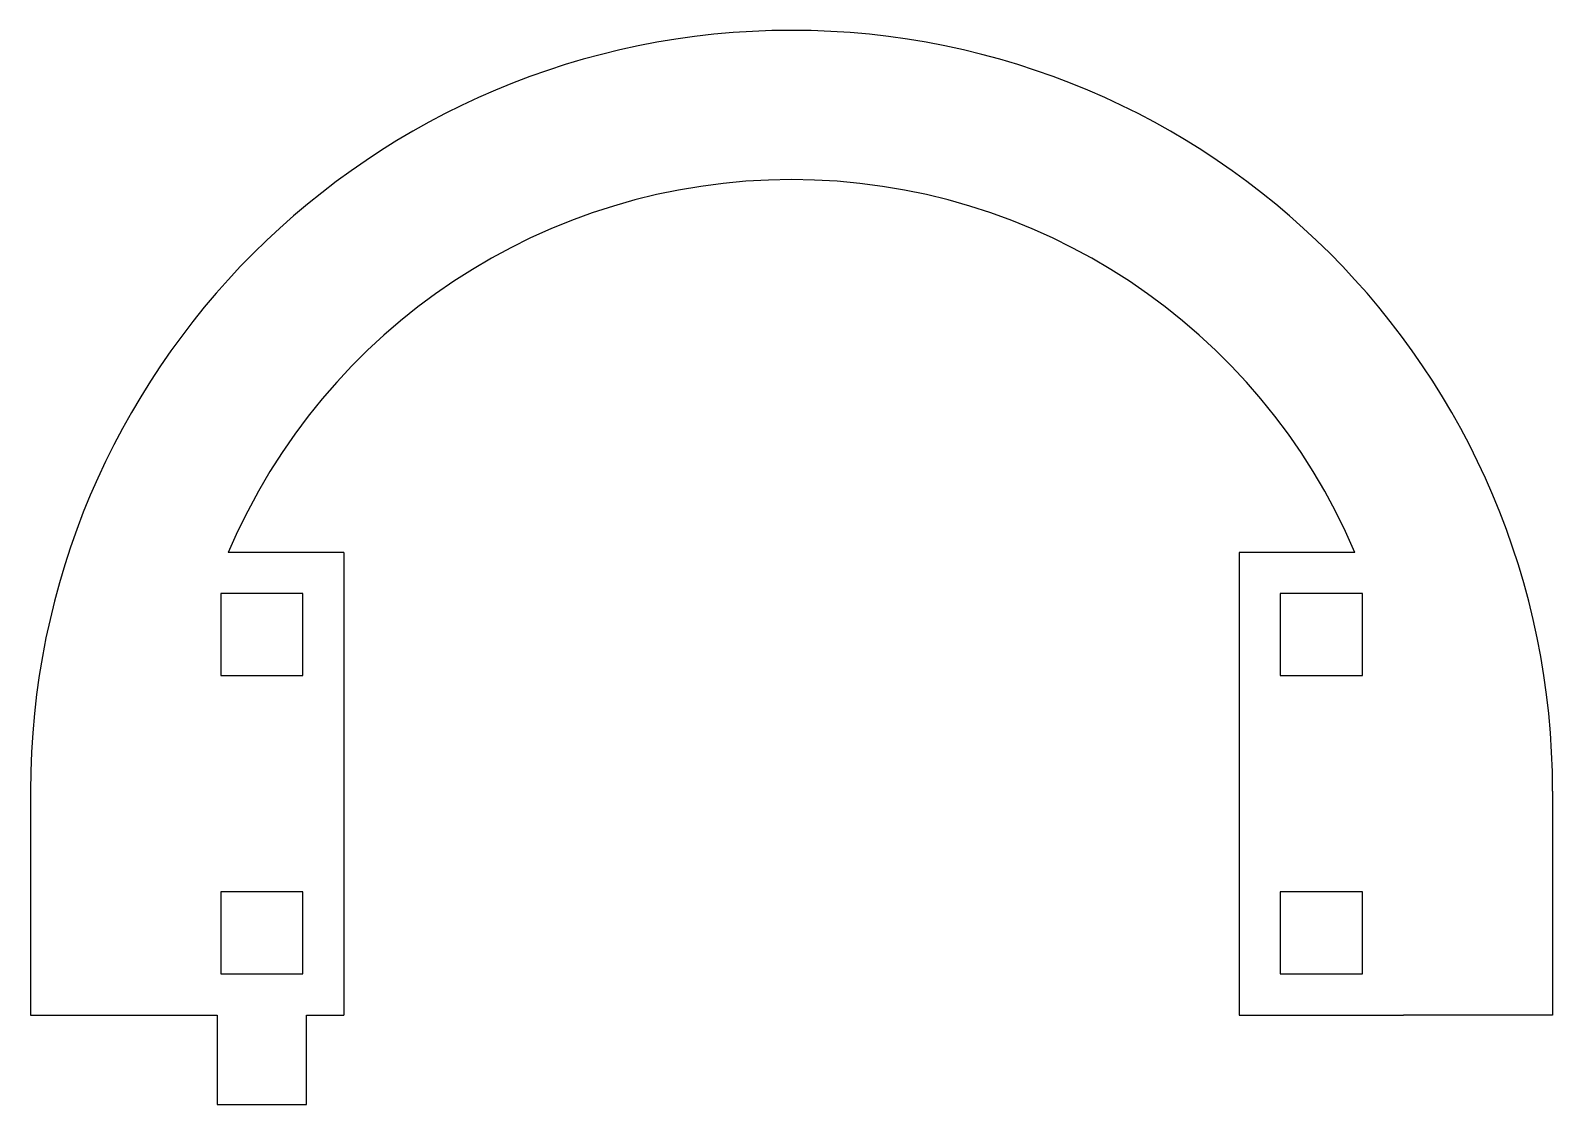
# Model space of a CAD drawing. Header units: millimetres. Extents: x 3055 to 3157, y 1442 to 1514.
import ezdxf

# ---------------------------------------------------------------- set-up
doc = ezdxf.new("R2010")
doc.units = ezdxf.units.MM

msp = doc.modelspace()

# ---------------------------------------------------------------- linework, layer by layer
for p, q in [((3076.23, 1479.46), (3076.23, 1448.46)), ((3136.23, 1479.46), (3136.23, 1448.46)), ((3055.23, 1463.46), (3055.23, 1448.46)), ((3157.23, 1463.46), (3157.23, 1448.46)), ((3055.23, 1448.46), (3067.73, 1448.46)), ((3157.23, 1448.46), (3147.23, 1448.46))]:
    msp.add_line(p, q)
for points in [[(3076.23, 1479.46), (3068.48, 1479.46)], [(3143.97, 1479.46), (3136.23, 1479.46)], [(3067.73, 1448.46), (3067.73, 1442.46), (3073.73, 1442.46), (3073.73, 1448.46)], [(3073.73, 1448.46), (3076.23, 1448.46)], [(3136.23, 1448.46), (3147.23, 1448.46)]]:
    msp.add_lwpolyline(points)
for points in [[(3073.48, 1476.71), (3067.98, 1476.71), (3067.98, 1471.21), (3073.48, 1471.21)], [(3144.48, 1476.71), (3138.98, 1476.71), (3138.98, 1471.21), (3144.48, 1471.21)], [(3073.48, 1456.71), (3067.98, 1456.71), (3067.98, 1451.21), (3073.48, 1451.21)], [(3144.48, 1456.71), (3138.98, 1456.71), (3138.98, 1451.21), (3144.48, 1451.21)]]:
    msp.add_lwpolyline(points, close=True)
for radius, start, end in [(51, 0, 180), (41, 22.9697, 157.0303)]:
    msp.add_arc((3106.23, 1463.46), radius, start, end)

doc.saveas('drawing.dxf')
